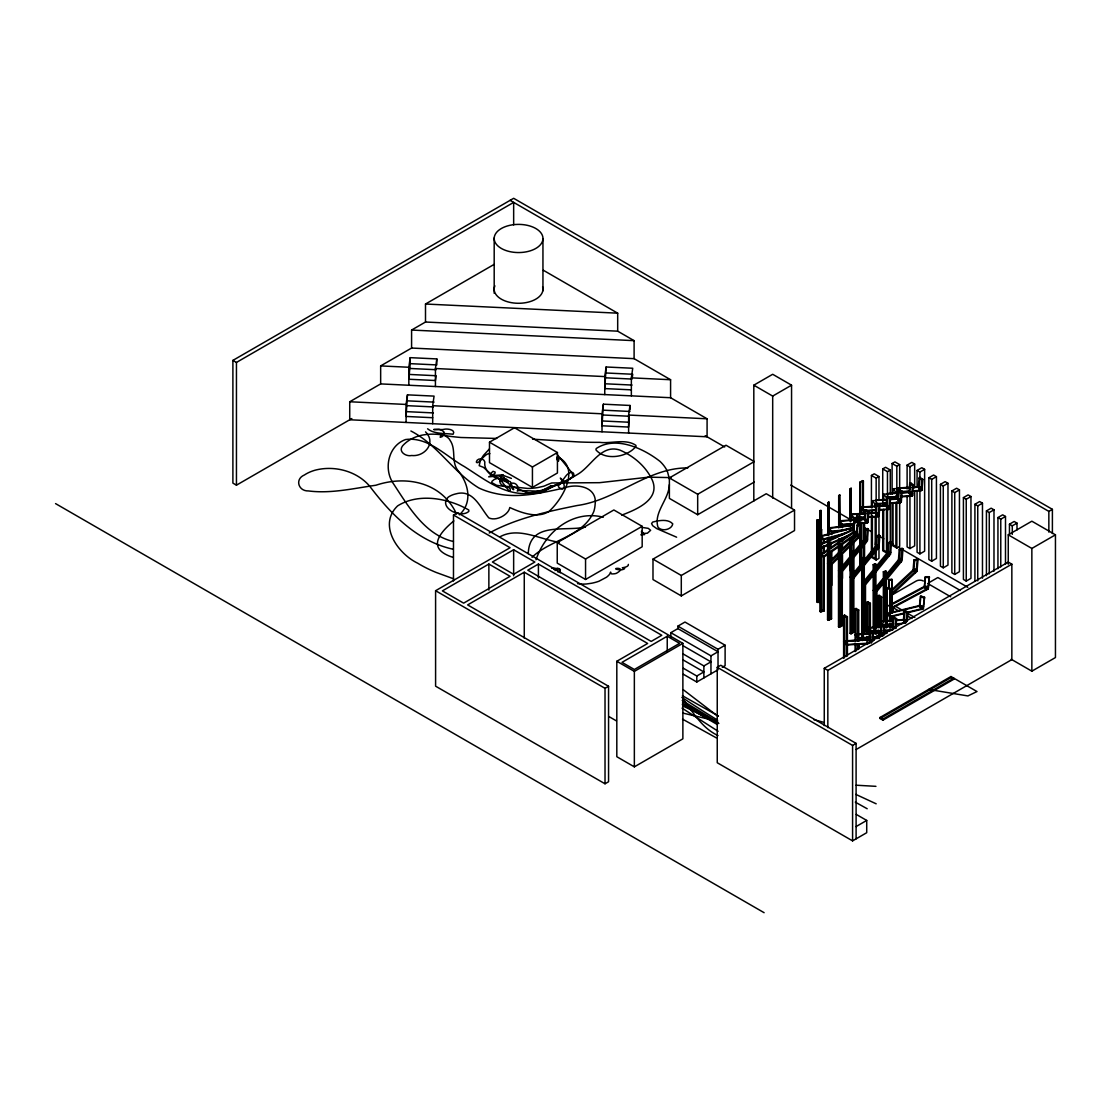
<?xml version="1.0" encoding="UTF-8"?>
<svg xmlns="http://www.w3.org/2000/svg" width="1111" height="1111" viewBox="0 0 1111 1111"><rect width="100%" height="100%" fill="white"/><g stroke="black" fill="none" stroke-linecap="round" stroke-linejoin="round"><path stroke-width="1.5" d="M819.904 601.565L817.238 601.551L817.238 519.74L818.376 519.74L818.376 602.329L817.238 602.329L817.238 519.74M818.376 602.329L817.238 601.551M818.376 519.74L817.238 520.504M854.04 519.754L854.026 520.517L858.039 520.809L858.039 520.045L854.04 519.754L852.984 530.128L830.639 540.252M879.079 637.922L879.079 631.104M879.079 627.687L879.079 595.302L881.495 596.704L881.495 627.382M852.72 553.403L863.789 539.932L864.525 529.891L867.358 528.544L868.302 529.086L867.427 540.932L851.22 560.68M852.081 555.861L864.733 540.474L865.469 530.433L868.302 529.086M851.762 558.319L866.483 540.39L867.358 528.544M864.289 559.972L875.357 546.501L876.093 536.46L878.926 535.113L879.856 535.655L878.995 547.515L864.275 565.443M863.65 562.444L876.287 547.043L877.037 537.002L879.856 535.655M864.816 563.083L878.051 546.973L878.926 535.113M875.94 566.596L886.995 553.111L887.731 543.071L890.564 541.737L891.508 542.279L890.633 554.125L875.912 572.054M875.301 569.054L887.939 553.653L888.675 543.612L891.508 542.279M874.982 571.512L889.689 553.584L890.564 541.737M885.814 575.123L898.466 559.722L899.202 549.681L902.035 548.334L902.965 548.876L902.09 560.736L885.884 580.47M886.759 575.665L899.396 560.263L900.146 550.223L902.965 548.876M886.439 578.123L901.16 560.194L902.035 548.334M560.222 572.859C560.68 567.165 559.569 569.179 551.709 568.249M877.107 503.339L876.371 512.532L877.746 516.198L876.801 516.74L875.426 513.074L876.162 503.88L877.107 503.339L879.94 505.269L879.065 516.115L868.816 516.768M867.872 517.309L878.121 516.657L878.995 505.811L879.94 505.269M869.83 642.297L868.913 639.853L869.649 630.659L870.593 630.118L873.427 632.048L872.732 640.658M870.121 630.395L869.385 639.575L844.096 641.186L844.096 656.462M871.232 642.977L869.857 639.311L870.593 630.118M868.802 643.602L846.471 645.019L843.624 641.45L868.913 639.853L871.746 641.769L872.482 632.59L873.427 632.048M872.649 641.644L869.857 639.311L844.568 640.908L847.415 644.477L869.746 643.061M887.745 496.186L887.009 505.366L888.383 509.032L887.439 509.574L886.064 505.922L886.8 496.728L887.745 496.186L890.564 498.103L889.703 508.949L879.454 509.602M879.995 510.046L888.758 509.491L889.633 498.645L890.564 498.103M881.301 635.645L880.37 633.201L881.12 624.007L882.051 623.465L884.884 625.396L884.12 634.895M882.689 636.325L881.315 632.659L882.051 623.465M872.482 633.701L880.37 633.201L883.203 635.117L883.939 625.937L884.884 625.396M899.327 489.382L898.591 498.575L899.979 502.241L899.035 502.783L897.66 499.117L898.396 489.923L899.327 489.382L902.16 491.312L901.285 502.158L889.55 502.894M890.105 503.352L900.354 502.7L901.215 491.854L902.16 491.312M893.05 629.007L892.133 626.562L892.869 617.369L893.813 616.827L896.646 618.758L895.883 628.243M893.994 628.451L893.077 626.021L893.813 616.827M884.231 627.062L892.133 626.562L894.966 628.479L895.702 619.299L896.646 618.758M910.645 482.854L909.909 492.048L911.284 495.714L910.34 496.256L908.965 492.59L909.701 483.396L910.645 482.854L913.464 484.785L912.603 495.631L900.854 496.367M901.41 496.811L911.659 496.173L912.534 485.326L913.464 484.785M904.34 622.507L903.424 620.063L904.16 610.869L905.104 610.328L907.923 612.258L907.284 620.285M905.743 623.188L904.368 619.521L905.104 610.328M906.298 621.41L906.993 612.8L907.923 612.258M920.019 477.452L919.269 486.632L920.658 490.298L919.714 490.84L918.339 487.173L919.075 477.994L920.019 477.452L922.838 479.369L921.977 490.215L913.214 490.77M912.27 491.312L921.033 490.756L921.908 479.91L922.838 479.369M866.094 509.727L865.33 518.92L866.733 522.573L865.816 523.114L864.414 519.476L865.163 510.282L866.094 509.727L868.969 511.615L868.08 522.476L859.164 523.114M859.761 523.559L867.149 523.031L868.038 512.171L868.969 511.615M857.081 525.059L857.873 525.67L857.039 535.641L858.595 537.849L856.248 535.03L857.081 525.059L860.289 523.961L861.081 524.586L860.095 536.349L841.707 554.639M840.916 554.014L859.303 535.738L860.289 523.961M856.303 518.309L857.345 515.393L860.456 517.143L859.747 525.225M857.095 518.281L857.345 515.393M859.011 524.67L859.622 517.74L860.456 517.143M892.633 588.955L913.075 569.943L913.95 559.986L917.269 559L918.019 559.638L916.992 571.373L892.675 593.996M913.95 559.986L914.686 560.624L913.811 570.582L891.522 591.33M891.939 593.357L916.256 570.735L917.269 559M854.498 522.017L853.956 532.558L855.789 535.044L853.512 531.836L854.498 522.017L858.247 521.517L858.456 524.698M829.611 552.098L857.137 532.669M857.817 525.809L858.247 521.517M920.908 596.051L919.95 605.426L921.741 608.745L921.213 609.439L919.422 606.134L920.38 596.76L920.908 596.051L924.574 597.26L923.449 608.328L906.27 612.508M907.687 612.744L922.922 609.022L924.574 597.26M853.79 528.017L853.817 524.225M854.012 522.462L854.887 517.629L858.65 518.712L858.22 522.837M854.345 522.92L854.887 517.629M857.831 522.962L858.65 518.712M925.366 576.734L924.505 587.191L926.435 589.913L924.324 586.427L925.366 576.734L929.338 576.72L928.282 588.927L893.036 607.731L889.369 606.231M889.383 605.551L892.869 606.967L928.116 588.163L929.338 576.72M857.845 522.614L858.039 520.045M669.35 484.688C668.947 499.533 653.476 512.185 657.934 527.072C661.531 531.947 671.822 529.753 672.752 523.864C668.017 518.643 658.809 520.462 652.699 522.073L651.574 523.545L652.685 525.697L656.74 528.614L676.613 537.196M408.834 385.253L408.834 367.255L410.209 357.659L436.804 358.922L436.804 364.922L410.209 363.658L408.834 379.254L435.429 380.517L436.123 375.726L409.515 374.449M406.084 422.444L406.084 404.446L407.459 394.849L434.068 396.113L432.693 405.709L432.693 423.722M432.693 417.722L406.084 416.444L407.459 394.849M435.429 386.517L435.429 368.519L436.804 358.922M604.759 394.586L604.759 376.587L606.134 366.991L632.728 368.255L631.354 377.851L631.354 395.863M631.354 389.85L604.759 388.586L606.134 366.991M602.009 431.79L602.009 413.792L603.384 404.182L629.993 405.459L629.993 409.959M602.704 414.986L629.298 416.25L628.618 427.055L602.009 425.791L603.384 404.182M632.27 377.462L632.728 374.254L606.134 372.99M628.618 433.054L628.618 415.056L629.993 405.459M528.253 553.611C529.378 521.309 564.555 531.738 585.428 527.072M536.002 559.777C545.293 531.822 572.596 509.546 603.315 517.198M641.547 532.363L641.505 531.294M628.354 564.388C629.104 567.707 618.799 567.832 623.382 567.874C627.271 568.207 621.785 570.221 620.438 569.887C606.356 568.513 629.201 566.027 616.383 573.318A6.402 3.694 0 0 1 613.397 573.859C608.606 574.873 612.105 569.193 609.717 574.123A30.205 17.443 0 0 1 606.523 577.22L598.954 581.234A34.927 20.165 0 0 1 591.524 583.261L586.469 583.969A20.331 11.735 0 0 1 579.623 583.9L577.539 583.622M553.667 569.29C554.417 566.846 557.597 569.693 554.958 570.554M819.876 511.06L821.196 510.518L821.626 611.522L820.349 611.786L819.876 511.06L821.196 510.518M823.64 593.677L824.098 592.955M558.416 461.273L559.055 458.912L557.416 456.607M886.592 627.534L887.133 587.622L890.064 588.344L890.064 620.743M889.536 619.744L890.064 588.344M557.097 459.885L557.042 457.232M459.343 514.851C472.772 502.741 468.689 483.854 458.496 471.217C450.719 462.287 456.579 449.552 450.108 440.428C448.969 437.262 440.289 431.86 440.206 437.331C443.511 437.123 446.275 431.998 442.136 430.526A10.041 5.791 0 0 0 438.942 429.332L433.693 429.54L442.345 429.568A11.665 6.735 0 0 0 444.233 429.249C447.441 428.443 456.135 429.79 453.08 434.262C444.817 433.096 434.623 434.401 427.596 428.804M849.568 557.25L838.499 570.721L839.222 570.79M850.512 557.791L839.444 571.262L840.152 571.332M849.734 562.485L842.291 571.554L842.291 625.632L841.346 625.09L841.346 571.012L850.276 560.138M862.705 561.902L850.068 577.303L850.776 577.373M862.067 564.374L851.012 577.845L851.72 577.914M862.789 567.249L853.845 578.137L853.845 632.201L852.915 631.659L852.915 577.595L861.844 566.707M872.774 570.443L861.719 583.914L862.428 583.983M873.718 570.985L862.65 584.455L863.358 584.525M864.552 631.52L864.552 584.205L873.482 573.318M865.497 632.062L865.497 584.747L872.94 575.679M882.662 578.97L873.177 590.524L873.885 590.594M883.592 579.511L874.121 591.066L874.829 591.135M876.023 627.993L876.023 590.816L883.467 581.747M876.954 625.146L876.954 591.358L882.912 584.094M453.83 520.934C438.692 533.488 426.499 548.987 453.08 557.375M838.319 552.861L827.556 563.555L828.362 563.694M840.11 551.07L856.248 535.03L859.456 533.947L860.247 534.558L857.039 535.641L840.902 551.695M839.111 553.472L828.348 564.166L829.153 564.305M827.556 537.738L828.348 538.349L828.348 620.174L829.639 619.619L829.639 537.807L827.556 537.738L827.556 619.563L828.348 620.174L831.57 618.785L830.778 618.174L830.778 564.096L839.222 555.694M831.57 618.785L831.57 564.707L838.333 558M887.064 594.149L883.342 597.607L884.175 597.774M884.092 621.577L884.092 598.246L885.939 596.51M489.437 448.9L483.452 455.427A100.962 58.286 0 0 0 480.23 460.996L479.188 465.662L483.493 467.384L491.173 474.23L500.63 480.021L508.616 490.423L510.157 491.159L510.241 488.812L508.144 487.007L496.603 485.285L491.895 482.688L491.923 481.341L494.437 479.355L498.006 478.188L500.172 478.785C498.159 485.646 504.991 486.826 510.38 486.41C517.073 487.382 522.725 491.645 529.336 492.965C539.307 495.173 548.612 488.701 557.083 484.424C563.957 482.841 565.485 471.37 572.693 472.481C580.345 479.216 547.001 484.396 562.624 489.104C568.721 485.063 554.667 472.967 563.096 480.48L562.527 481.896L558.847 484.146L550.487 486.66L551.292 485.632L540.96 491.243L519.004 490.534A5.569 3.208 0 0 0 517.254 491.062C519.892 487.451 515.907 481.355 510.754 483.549L510.31 484.021C509.074 485.924 515.851 492.562 513.06 488.34A45.176 26.081 0 0 0 510.949 485.84C509.338 483.813 501.825 478.883 503.977 477.355A6.027 3.472 0 0 1 504.505 478.563C496.631 480.924 483.271 472.244 484.84 461.982C484.035 457.899 476.966 457.801 476.313 462.009C478.077 465.912 484.84 452.483 489.868 453.649M532.03 557.291C550.514 539.432 583.053 536.794 593.802 511.532A84.436 48.745 0 0 0 595.107 504.547C597.718 486.868 576.942 483.063 564.096 488.035C541.751 492.84 518.629 498.631 495.77 493.534A56.078 32.372 0 0 1 478.827 487.951C453.469 472.592 437.859 444.844 410.889 430.999M827.848 535.474L827.848 502.672L828.695 502.061L829.237 534.71M828.403 535.308L828.403 502.922L829.237 502.325M828.292 549.251L819.89 555.056L823.668 556.208L827.626 553.472M830.389 547.806L853.512 531.836L857.275 531.336M828.75 549.973L820.335 555.778L824.112 556.93L828.084 554.195M830.847 548.528L853.956 532.558L857.72 532.058M830.056 552.82L837.972 547.348M841.93 544.612L857.109 534.127M500.325 536.613C518.726 526.739 540.154 539.488 559.18 542.293M540.404 492.951L550.001 487.437L568.693 479.827L572.929 476.577L572.179 473.105L557.208 454.496M838.694 527.906L838.694 495.52L839.61 494.964L839.972 527.544M839.041 526.392L839.041 495.714L839.972 495.159M839.61 576.79L838.694 577.331L839.041 557.083M841.582 578.942L842.499 578.4L842.499 571.637M351.826 418.555L236.449 485.174L232.893 483.118L232.893 360.395L513.657 198.3L1052.395 509.338L1052.395 533.544M232.893 360.395L236.449 362.436L513.657 202.396L513.657 224.866M380.656 383.906L670.586 397.724L707.082 418.791L707.082 436.79L349.729 419.764L349.729 401.765L380.656 383.906L380.656 365.908L411.584 348.049L411.584 330.05L425.499 322.023L425.499 304.025L494.228 264.335M489.493 442.192L514.504 427.749L557.43 452.538L557.43 472.994L532.433 487.423L489.493 462.634L489.493 442.192L532.433 466.981L557.43 452.538M753.813 501.005L753.813 385.184L772.687 374.282L791.56 385.184L791.56 507.908M453.482 515.018L457.76 512.851L682.876 643.366L682.876 738.829L634.353 766.854L616.813 756.716L616.813 661.267L647.644 643.463L524.267 572.221L467.634 604.912L608.564 686.279L608.564 781.741L605.023 783.783L435.595 686.181L435.595 590.719L510.102 547.709L453.482 515.018L453.482 580.97M753.813 385.184L772.687 396.085L791.56 385.184M488.868 564.055L442.4 590.885L463.634 603.148L510.102 576.317L488.868 564.055L488.868 590.094M513.643 549.751L492.409 562.013L513.643 574.276L534.877 562.013L513.643 549.751L513.643 575.79M557.236 542.668L613.855 509.977L642.172 526.322L642.172 546.779L585.553 579.47L557.236 563.124L557.236 542.668L585.553 559.014L642.172 526.322M669.377 477.924L725.997 445.233L754.3 461.579L697.68 494.27L669.377 477.924L669.377 498.381L697.68 514.726L754.3 482.035M538.418 564.055L527.794 570.179L651.185 641.422L661.795 635.284L538.418 564.055L538.418 577.942M652.99 559.125L766.229 493.742L794.532 510.088L794.532 530.544L681.293 595.913L652.99 579.567L652.99 559.125L681.293 575.47L794.532 510.088M859.831 519.754L859.831 482.243L862.664 480.619L863.386 481.035L863.386 508.31M871.427 507.838L871.427 475.452L874.26 473.814L878.968 476.536L878.968 500.408M882.731 506.422L882.731 468.925L885.564 467.287L890.286 470.009L890.286 493.881M892.105 494.201L892.105 463.509L894.938 461.884L899.66 464.606L899.66 490.173M850.137 521.253L850.137 488.868L851.082 488.312L851.29 520.823M859.831 482.243L863.386 481.035M850.137 488.868L851.29 488.437M871.427 475.452L876.148 478.174L878.968 476.536M882.731 468.925L887.453 471.647L890.286 470.009M892.105 463.509L896.827 466.231L899.66 464.606M907.104 488.979L907.104 465.106L911.825 462.384L914.659 464.023L914.659 487.882M907.104 465.106L909.937 466.745L914.659 464.023M917.075 487.479L917.075 470.439L921.797 467.717L924.63 469.342L924.63 551.167L919.908 553.889L917.075 552.25L917.075 490.895M917.075 470.439L919.908 472.064L924.63 469.342M928.865 477.744L933.587 475.022L936.42 476.647L936.42 558.472L931.698 561.194L928.865 559.569L928.865 477.744L931.698 479.383L936.42 476.647M670.822 637.172L670.822 632.673L710.957 655.851L718.025 651.754L677.904 628.59L677.904 626.132L684.973 622.049L725.108 645.213L725.108 665.67L722.275 667.308M670.822 632.673L677.904 628.59M667.239 636.228L621.993 662.35L634.353 669.489L679.599 643.366L667.239 636.228L667.239 651.851M940.434 484.368L945.142 481.632L947.975 483.271L947.975 565.096L943.267 567.818L940.434 566.179L940.434 484.368L943.267 485.993L947.975 483.271M842.291 625.632L839.444 627.271L838.499 626.729L838.499 544.904L839.805 544.154L840.749 544.709L840.749 626.521L839.805 625.979L839.805 544.154M838.499 544.904L840.749 544.709M435.595 590.719L605.023 688.32L608.564 686.279M616.813 661.267L634.353 671.391L682.876 643.366M951.891 490.951L956.613 488.229L959.446 489.868L959.446 571.693L954.724 574.415L951.891 572.776L951.891 490.951L954.724 492.59L959.446 489.868M851.526 550.639L850.068 551.487L852.47 551.181L852.47 633.006L851.526 632.465L851.526 550.639L852.47 551.181M963.418 497.617L968.125 494.895L970.958 496.534L970.958 578.345L966.237 581.081L963.418 579.442L963.418 497.617L966.237 499.256L970.958 496.534M864.289 557.708L861.719 558.097L864.289 557.708L864.289 634.409M859.831 548.723L859.831 564.069L862.664 562.43M859.831 564.069L863.386 562.846M677.904 626.132L718.025 649.31L725.108 645.213M863.622 565.166L864.552 564.624L861.719 562.985M853.928 558.264L853.928 571.776L852.984 572.318L852.984 558.805M871.427 557.264L876.148 560L878.968 558.361L878.968 541.321M892.105 502.714L892.105 545.334L896.827 548.056L899.66 546.418L899.66 502.103M974.916 580.97L974.916 504.269L979.638 501.547L982.471 503.172L982.471 578.178M873.177 627.854L873.177 564.707L874.968 563.666L875.912 564.221L875.912 634.103M873.177 564.707L874.121 565.249L875.912 564.221M974.916 504.269L977.749 505.894L982.471 503.172M683.071 653.921L703.874 665.933L710.957 661.85L682.71 645.547M907.104 495.798L907.104 546.931L909.937 548.57L914.659 545.834L914.659 491.298M683.418 668.294L696.791 676.016L703.874 671.933L683.071 659.92M986.429 575.679L986.429 510.907L991.151 508.185L993.984 509.824L993.984 571.179M856.303 814.432L866.719 820.432L866.719 832.708L852.581 840.874L717.248 762.743L717.248 667.294L720.775 665.253L856.095 743.384L856.095 838.833M986.429 510.907L989.262 512.546L993.984 509.824M683.418 674.294L696.791 682.015L718.025 669.766L718.025 649.31M997.942 568.693L997.942 517.559L1002.664 514.824L1005.497 516.462L1005.497 564.194M997.942 517.559L1000.775 519.184L1005.497 516.462M855.095 640.63L855.095 608.995L856.039 608.439L858.734 610.008L858.734 640.686M843.624 658.254L843.624 615.633L844.568 615.091L847.415 616.73L847.415 655.948M866.844 633.992L866.844 602.343L867.788 601.801L870.357 603.287L870.357 633.964M878.134 627.493L878.134 595.843L879.079 595.302M855.095 608.995L857.789 610.55L858.734 610.008M866.844 602.343L869.413 603.828L870.357 603.287M878.134 595.843L880.551 597.246L881.495 596.704M843.624 615.633L846.471 617.285L847.415 616.73M1009.455 534.433L1009.455 524.198L1014.162 521.476L1016.996 523.114L1016.996 529.933M891.814 595.107L916.269 580.997A5.013 2.889 0 0 1 923.366 580.997M1009.455 524.198L1012.288 525.836L1016.996 523.114M838.499 626.729L841.346 625.09M1008.26 564.207L1008.26 534.822L1031.855 521.198L1055.45 534.822L1055.45 657.545L1031.855 671.169L1011.218 659.254M510.116 200.341L1048.853 511.393L1052.395 509.338M928.893 582.72L937.865 577.539L960.335 590.469M850.137 538.293L850.068 633.298L852.915 631.659M850.068 633.298L851.012 633.853L853.845 632.201M861.719 639.922L864.552 638.283L865.497 638.825L862.65 640.464L861.719 639.922L861.719 545.473M824.265 725.594L824.265 668.322L1008.26 562.097L1011.843 564.152L1011.843 659.615L856.262 749.439M1008.26 534.822L1031.855 548.445L1055.45 534.822M871.746 641.769L872.677 641.228M883.203 635.117L884.148 634.575L881.315 632.659L873.413 633.159M894.966 628.479L895.91 627.937L893.077 626.021L883.592 626.618M824.265 668.322L827.834 670.391L1011.843 564.152M880.106 717.428L882.939 719.067L953.807 678.168L953.807 679.252L882.939 720.164L880.106 718.525L880.106 717.428L950.96 676.53L976.986 691.542L967.917 695.93L928.602 689.431M880.106 718.525L950.96 677.613L953.807 679.252M717.248 667.294L852.581 745.425L856.095 743.384M856.095 826.57L866.719 820.432M557.986 572.082C564.444 569.665 553.153 565.485 557.653 571.248M888.883 605.342L924.324 586.427L928.296 586.414L928.477 587.177L924.505 587.191L889.064 606.106M863.789 539.932L866.622 538.585L867.552 539.127L864.733 540.474L866.108 542.543L864.469 540.043M875.357 546.501L878.176 545.154L879.12 545.695L876.287 547.043L877.676 549.112L876.023 546.612M886.995 553.111L889.828 551.778L890.772 552.32L887.939 553.653L889.314 555.736L887.675 553.236M898.466 559.722L901.285 558.375L902.229 558.916L899.396 560.263L900.785 562.333L899.132 559.833M489.215 533.016C516.546 518.198 547.029 511.615 577.22 505.505C616.536 500.117 647.894 467.537 687.848 467.925M819.46 544.543L817.238 545.557L820.501 547.126M821.696 543.529L828.403 540.488M830.639 539.488L852.984 529.364L853.817 529.808M819.46 545.307L817.238 546.32L820.501 547.89M821.696 544.293L828.403 541.265M821.251 547.487L827.57 544.626M829.667 543.668L852.831 533.183M821.251 548.251L827.57 545.39M829.667 544.446L848.623 535.863M828.348 538.349L829.639 537.807M829.639 619.619L827.556 619.549L830.778 618.174M621.716 515.129C635.909 509.755 660.67 499.672 652.324 480.202C646.046 466.523 633.659 456.01 619.994 450.136C600.926 443.567 591.288 466.814 577.151 474.633C560.986 484.354 542.723 491.867 523.809 493.59C501.172 493.187 482.549 477.994 464.231 466.495C445.844 456.329 428.221 436.401 405.529 439.553C387.864 445.969 383.239 469.689 393.808 484.271C408.751 507.005 425.041 534.933 453.399 541.501M883.342 622.104L883.342 571.79L885.634 570.901L886.384 571.554L886.384 620.98M883.342 571.79L884.092 572.429L886.384 571.554M857.873 525.67L861.081 524.586M914.686 560.624L918.019 559.638M914.7 572.179L915.436 572.818L913.075 569.943L916.408 568.943L917.144 569.582L913.811 570.582L914.617 570.776M822.432 535.571L853.915 527.045M821.973 536.294L853.456 527.753M821.598 537.057L824.098 538.877L845.86 532.974M821.584 538.099L823.64 539.599L843.416 534.238M903.812 613.689L890.286 616.994L886.606 614.133L919.422 606.134L923.088 607.342L923.616 606.634L919.95 605.426L887.133 613.425L890.814 616.286L904.34 612.98M821.626 529.697L819.89 529.239L821.626 529.697L821.626 611.522M820.335 510.338L820.349 611.786L824.112 610.994L823.668 610.272L819.89 611.064L821.182 610.8M854.942 522.739L858.706 522.239M853.054 525.045L828.681 527.878L831.82 531.266L831.82 534.641M853.956 525.434L827.848 528.475L830.986 531.863L840.819 530.725M831.82 531.266L846.568 529.544M848.207 529.35L849.846 529.169M842.457 530.53L845.735 530.141M888.883 588.052L888.883 579.525L891.841 579.303L892.022 612.453M888.883 579.525L889.064 580.289L892.022 580.067M855.692 519.615L839.61 520.781L842.499 524.323L842.499 527.697M858.9 519.379L865.33 518.92L868.219 520.809L867.288 521.365L864.414 519.476L859.595 519.823M854.762 520.17L838.694 521.337L841.582 524.878L853.692 524.003M842.499 524.323L853.109 523.559M897.146 488.035L909.798 487.243M912.95 487.035L919.269 486.632L922.102 488.562L921.172 489.104L918.339 487.173L912.02 487.576M893.05 492.284L893.05 488.784L910.437 487.673M896.827 491.812L908.742 491.048M898.868 492.159L895.897 492.354L893.05 488.784M901.854 491.979L909.298 491.506M887.772 493.451L898.841 492.742M902.007 492.548L909.909 492.048L912.728 493.964L911.798 494.506L908.965 492.59L901.063 493.09M883.676 500.019L883.676 494.187L897.896 493.284M897.882 496.561L887.453 497.214L887.453 471.647M888.008 497.672L898.424 497.006M876.468 499.978L887.536 499.27M890.689 499.075L898.591 498.575L901.424 500.492L900.479 501.033L897.66 499.117L889.758 499.617M872.371 507.713L872.371 500.714L886.592 499.811M886.578 503.089L876.023 503.575M872.371 500.714L875.204 504.297L887.12 503.533M861.719 513.976L861.719 506.977L877.523 505.977M879.745 506.31L886.064 505.922L888.897 507.838L889.828 507.296L887.009 505.366L879.107 505.866L876.162 503.88M860.775 513.351L860.775 507.519L876.579 506.519M861.719 506.977L864.552 510.546L876.468 509.796M860.775 507.519L863.622 511.088L875.524 510.338M865.302 513.226L851.082 514.129L853.928 517.712L853.928 521.087M868.469 513.032L876.371 512.532L879.19 514.449L878.259 515.004L875.426 513.074L867.524 513.574M865.941 513.671L850.137 514.671L852.984 518.254L857.456 517.962M853.928 517.712L856.9 517.518M859.872 517.323L864.344 517.046M858.942 517.865L864.9 517.49M879.079 626.951L879.079 621.118L893.3 620.216M896.466 620.021L904.368 619.521L907.187 621.438M892.355 620.757L878.134 621.66L880.981 625.229M895.522 620.563L903.424 620.063L906.257 621.979M892.341 624.035L881.912 624.688L879.079 621.118M895.313 623.84L904.257 623.271M883.953 625.049L892.883 624.479M895.869 624.285L901.826 623.91M882.009 626.715L867.788 627.618L870.635 631.187L881.051 630.534M881.079 627.257L866.844 628.159L869.691 631.728L881.606 630.979M892.966 629.77L884.037 630.34L884.092 633.798M883.092 630.881L892.022 630.312M870.26 633.353L856.039 634.256L858.872 637.825L858.872 641.214M870.899 633.798L855.095 634.798L857.928 638.367L869.844 637.617M858.872 637.825L869.302 637.172M872.274 636.978L881.204 636.409M872.815 637.422L880.259 636.95M496.714 438.456L460.94 437.498A188.842 109.031 0 0 1 448.636 436.151C432.943 432.401 414.222 433.068 402.64 445.775C397.877 451.705 406.084 456.829 411.639 455.51C424.666 456.954 436.581 442.845 425.541 431.873M925.546 577.498L929.504 577.484M817.238 602.329L819.904 602.329M425.499 304.025L617.688 313.177L617.688 331.175L634.103 340.66L634.103 358.659L670.586 379.726L670.586 397.724M425.499 322.023L617.688 331.175M411.584 330.05L634.103 340.66M411.584 348.049L634.103 358.659M380.656 365.908L408.834 367.255M435.429 368.519L604.759 376.587M631.354 377.851L670.586 379.726M409.515 368.449L436.123 369.713M605.439 377.796L632.048 379.059M605.439 383.795L632.048 385.059M407.459 400.849L434.068 402.113M603.384 410.181L629.993 411.459M349.729 401.765L406.084 404.446M432.693 405.709L602.009 413.792M628.618 415.056L707.082 418.791M406.779 405.654L433.373 406.918M406.779 411.653L433.373 412.917M602.704 420.986L629.298 422.249M532.572 439.192L578.303 441.928A232.366 134.153 0 0 0 599.579 442.345C611.231 443.872 625.785 438.345 635.909 445.372L635.978 446.386C627.382 457.204 605.439 460.996 595.94 449.872L596.19 448.566C615.605 435.498 643.436 448.358 660.031 461.412A65.063 37.566 0 0 1 667.433 471.508L669.489 479.174M856.15 785.213L875.94 786.338M642.727 527.517L648.269 528.35L650.629 530.322L647.394 533.211L641.547 533.544M671.238 477.619L648.643 477.161L599.496 482.688L551.695 482.966L546.584 484.993A15.401 8.888 0 0 1 543.487 486.285L537.974 487.535A47.218 27.261 0 0 1 534.572 488.021L530.766 488.368A24.359 14.068 0 0 1 527.558 488.423L512.477 486.84L510.31 481.688L506.852 480.66L504.13 481.202L508.005 482.174L507.949 480.383L506.213 478.98L502.575 478.966L499.978 480.632L502.241 480.98L504.588 479.813L503.227 477.369L500.589 475.786L488.687 476.855L494.867 473.633L495.159 472.106L493.062 471.328L491.256 472.967L491.659 475.689L501.422 474.939A9.957 5.749 0 0 1 503.158 475.369L511.407 478.41M640.797 534.822L644.616 534.599L642.019 531.586M840.638 570.943L841.346 571.012M841.582 571.485L842.291 571.554M852.193 577.512L852.915 577.595M853.137 578.067L853.845 578.137M863.844 584.136L864.552 584.205M864.789 584.678L865.497 584.747M875.301 590.733L876.023 590.816M876.246 591.288L876.954 591.358M829.973 563.957L830.778 564.096M830.764 564.582L831.57 564.707M885.856 598.093L886.689 598.246L886.689 621.91M884.092 598.246L884.925 598.412M682.848 713.081L717.678 721.233M856.248 535.03L857.012 535.21M858.539 535.558L859.303 535.738M857.039 535.641L857.803 535.821M859.331 536.182L860.095 536.349M453.288 549.265C417.5 541.501 390.919 514.282 369.644 486.132C356.575 470.911 334.272 465.203 315.121 470.189A33.997 19.623 0 0 0 304.386 474.994C294.637 479.063 298.303 491.298 308.441 490.937C331.009 493.853 353.617 488.382 375.893 485.243C406.543 474.966 441.859 482.368 456.482 513.879M886.592 588.316L889.536 589.052M913.075 569.943L913.867 570.137M915.45 570.54L916.256 570.735M916.2 571.179L916.992 571.373M813.669 719.581L823.043 722.136M854.442 518.351L858.192 519.434M920.38 596.76L924.046 597.968M453.58 578.803L436.109 572.429A124.738 72.021 0 0 1 417.68 563.194C397.752 553.611 377.712 525.086 397.571 505.922C418.43 492.659 448.58 498.172 468.786 510.032L468.856 511.352C460.94 518.851 438.012 507.699 448.136 497.256A18.026 10.402 0 0 1 455.871 493.881C473.258 488.882 480.146 507.574 488.798 517.865C496.353 521.587 508.81 514.504 509.782 507.519C519.906 512.185 537.752 519.268 549.251 511.185C562.235 499.45 580.511 468.911 558.583 457.385M853.512 531.836L857.095 533.099M853.956 532.558L857.15 533.683M718.845 723.386L682.557 705.818M924.324 586.427L928.116 588.163M924.505 587.191L928.282 588.927M855.845 794.407L876.176 803.808M828.403 584.747L827.848 553.806M852.984 530.128L854.442 530.905M682.223 700.541L717.275 721.789M716.234 737.815L682.515 719.136M718.428 716.012L682.432 695.75M682.515 702.832L717.678 722.539M855.303 802.156L867.191 808.752M856.512 516.004L859.622 517.74M718.025 735.551C702.069 728.233 693.445 712.582 683.084 699.388M718.095 731.274L682.071 708.151M717.553 724.664L682.279 704.277M543.376 270.279L617.688 313.177M705.207 435.706L724.705 446.969M790.74 485.09L850.762 519.754M864.275 527.544L871.774 531.877M877.773 535.349L883.787 538.807M889.786 542.279L892.786 544.015M898.785 547.473L967.82 587.33M876.093 536.46L877.037 537.002M887.731 543.071L888.675 543.612M899.202 549.681L900.146 550.223M864.525 529.891L865.469 530.433M887.453 553.472L882.731 550.737L882.731 509.838M927.671 583.483L950.697 596.774M851.082 570.137L853.928 571.776M894.702 605.842L903.326 610.828M907.645 613.328L914.839 617.48M893.258 607.745L899.007 611.064M907.645 616.049L911.964 618.549M864.289 639.519L863.344 638.978L863.344 557.166M608.995 716.609L616.424 720.9M55.55 503.602L764.118 912.7M850.137 570.679L850.346 562.277M865.163 510.282L868.038 512.171M919.075 477.994L921.908 479.91M909.701 483.396L912.534 485.326M898.396 489.923L901.215 491.854M886.8 496.728L889.633 498.645M904.16 610.869L906.993 612.8M892.869 617.369L895.702 619.299M881.12 624.007L883.939 625.937M869.649 630.659L872.482 632.59M717.887 716.262L683.182 689.653M919.95 605.426L923.449 608.328M919.422 606.134L922.922 609.022M883.676 494.187L886.522 497.756M865.33 518.92L868.08 522.476M864.414 519.476L867.149 523.031M919.269 486.632L921.977 490.215M918.339 487.173L921.033 490.756M909.909 492.048L912.603 495.631M908.965 492.59L911.659 496.173M898.591 498.575L901.285 502.158M897.66 499.117L900.354 502.7M887.009 505.366L889.703 508.949M886.064 505.922L888.758 509.491M876.371 512.532L879.065 516.115M875.426 513.074L878.121 516.657M904.368 619.521L906.02 621.729M903.424 620.063L905.423 622.715M893.077 626.021L894.786 628.284M892.133 626.562L893.799 628.77M881.315 632.659L883.051 634.95M880.37 633.201L882.523 636.048M869.857 639.311L871.579 641.602M868.913 639.853L871.066 642.7M1048.853 511.393L1048.853 532.127M1031.855 548.445L1031.855 671.169M1012.288 525.836L1012.288 534.363M1000.775 519.184L1000.775 566.916M989.262 512.546L989.262 573.915M977.749 505.894L977.749 580.9M966.237 499.256L966.237 581.081M954.724 492.59L954.724 574.415M950.96 676.53L950.96 677.613M943.267 485.993L943.267 567.818M931.698 479.383L931.698 561.194M919.908 472.064L919.908 478.883M919.908 490.826L919.908 553.889M909.937 466.745L909.937 488.909M909.937 495.728L909.937 548.57M896.827 466.231L896.827 498.631M896.827 502.033L896.827 548.056M895.897 495.728L895.897 499.117M895.897 502.491L895.897 546.431L893.05 544.793L893.05 502.783M893.05 496.95L893.05 499.283M893.036 607.731L893.036 611.106M893.036 617.869L893.036 621.257M892.869 606.967L892.869 610.356M892.869 617.105L892.869 620.494M892.022 615.869L892.022 620.98M892.022 624.382L892.022 627.798M891.841 579.303L891.841 613.397M891.841 616.799L891.841 620.216M891.841 623.618L891.841 627.035M890.814 616.286L890.814 619.66M890.814 623.035L890.814 626.423M890.286 502.394L890.286 543.307M890.286 616.994L890.286 620.369M890.286 623.743L890.286 627.132M890.064 624.146L890.064 630.965M889.536 623.146L889.536 626.562M889.064 580.289L889.064 588.816M887.453 509.144L887.453 551.764M887.133 587.622L887.133 627.437M887.133 630.937L887.133 633.27M886.522 511.282L886.522 551.834L883.676 550.195L883.676 509.352M886.384 624.396L886.384 627.798M885.634 570.901L885.634 627.159M885.634 630.562L885.634 633.978M884.092 572.429L884.092 621.868M884.092 630.909L884.092 633.256M883.676 502.353L883.676 504.686M882.939 719.067L882.939 720.164M880.551 597.246L880.551 627.923M879.079 631.617L879.079 633.95M879.079 636.284L879.079 638.617M878.968 512.338L878.968 536.196M878.134 629.937L878.134 633.353M878.134 635.659L878.134 637.992M876.954 635.284L876.954 638.672M876.148 478.174L876.148 505.449M876.148 515.671L876.148 537.835M876.148 549.764L876.148 560M875.204 504.297L875.204 507.671M875.204 517.809L875.204 544.848M875.204 551.611L875.204 558.361L872.371 556.722L872.371 554.389M874.968 563.666L874.968 633.562M874.121 565.249L874.121 633.437M874.121 636.839L874.121 640.255M873.177 630.187L873.177 634.589M873.177 637.186L873.177 639.519M872.371 511.227L872.371 513.56M872.371 515.893L872.371 552.056M871.427 511.241L871.427 552.153M869.413 603.828L869.413 634.506M867.788 601.801L867.788 634.187M867.788 637.603L867.788 641.005M866.844 636.436L866.844 640.991M866.844 642.158L866.844 644.491M864.552 510.546L864.552 513.921M864.552 524.059L864.552 540.96M864.552 544.348L864.552 557.861M863.622 511.088L863.622 514.462M863.622 524.6L863.622 541.501M863.622 544.89L863.622 558.402M862.664 480.619L862.664 507.894M862.65 558.639L862.65 640.464M861.719 517.476L861.719 519.809M861.719 522.142L861.719 541.974M860.775 522.684L860.775 544.848M860.775 547.181L860.775 563.527M860.553 482.674L860.553 513.351M860.553 516.754L860.553 520.17M860.553 523.573L860.553 564.485M859.831 531.683L859.831 545.32M858.872 644.588L858.872 647.963M858.734 644.102L858.734 649.213M857.928 645.13L857.928 648.505M857.789 610.55L857.789 641.228M857.789 644.644L857.789 649.754M856.039 608.439L856.039 640.825M856.039 644.241L856.039 651.06M855.095 643.075L855.095 651.601M853.928 534.599L853.928 537.988M853.928 541.363L853.928 551.5M852.984 541.904L852.984 552.042M852.581 745.425L852.581 840.874M851.29 537.877L851.29 551.5M851.082 488.312L851.082 520.712M851.082 537.752L851.082 542.14M851.082 543.307L851.082 551.473M851.012 552.028L851.012 633.853M850.346 488.979L850.346 519.67M850.346 523.073L850.346 526.489M850.346 538.418L850.346 558.875M846.471 617.285L846.471 656.49M844.568 615.091L844.568 657.712M842.499 537.835L842.499 541.224M842.499 544.598L842.499 547.973M842.499 554.736L842.499 564.874M841.582 538.391L841.582 541.765M841.582 545.154L841.582 548.528M841.582 555.292L841.582 565.43M839.61 494.964L839.61 527.35M839.61 539.446L839.61 541.779M839.444 545.459L839.444 627.271M839.041 540.029L839.041 543.446M839.041 546.848L839.041 553.667M838.694 538.835L838.694 543.251M831.82 551.542L831.82 558.305M831.82 565.068L831.82 585.344L830.986 585.941L830.986 565.666M830.986 542.001L830.986 548.765M830.986 552.139L830.986 562.277M828.834 537.182L828.834 619.008M828.695 502.061L828.681 534.877M827.848 538.46L827.848 541.876M827.848 545.279L827.848 550.389M827.834 670.391L827.834 727.663M824.098 538.877L824.098 542.251M824.098 545.64L824.098 552.389M824.098 555.778L824.112 610.994M823.64 539.599L823.64 542.973M823.64 546.362L823.64 553.111M823.668 556.208L823.668 610.272M820.737 511.241L820.737 529.989M772.687 396.085L772.687 498.061M710.957 655.851L710.957 673.849M703.874 665.933L703.874 677.932M697.68 494.27L697.68 514.726M696.791 676.016L696.791 682.015M681.293 575.47L681.293 595.913M634.353 671.391L634.353 766.854M605.023 688.32L605.023 783.783M585.553 559.014L585.553 579.47M542.946 238.976A24.386 14.082 0 0 1 505.616 250.406A24.386 14.082 0 0 1 507.144 226.033A24.386 14.082 0 0 1 542.946 238.976L542.946 290.846M532.433 466.981L532.433 487.423M524.267 572.221L524.267 638.172M494.187 237.962L494.187 293.276M410.209 357.659L410.209 363.658M236.449 362.436L236.449 485.174M717.595 720.164A1595.16 920.963 0 0 1 681.876 697.361M542.599 286.819A24.386 14.082 0 0 1 517.684 303.275A24.386 14.082 0 0 1 494.881 285.819M499.825 476.313L501.033 477.522A2.555 1.472 0 0 0 501.075 476.452L499.825 476.313M502.339 474.952L503.325 475.411L502.339 474.952"/></g></svg>
